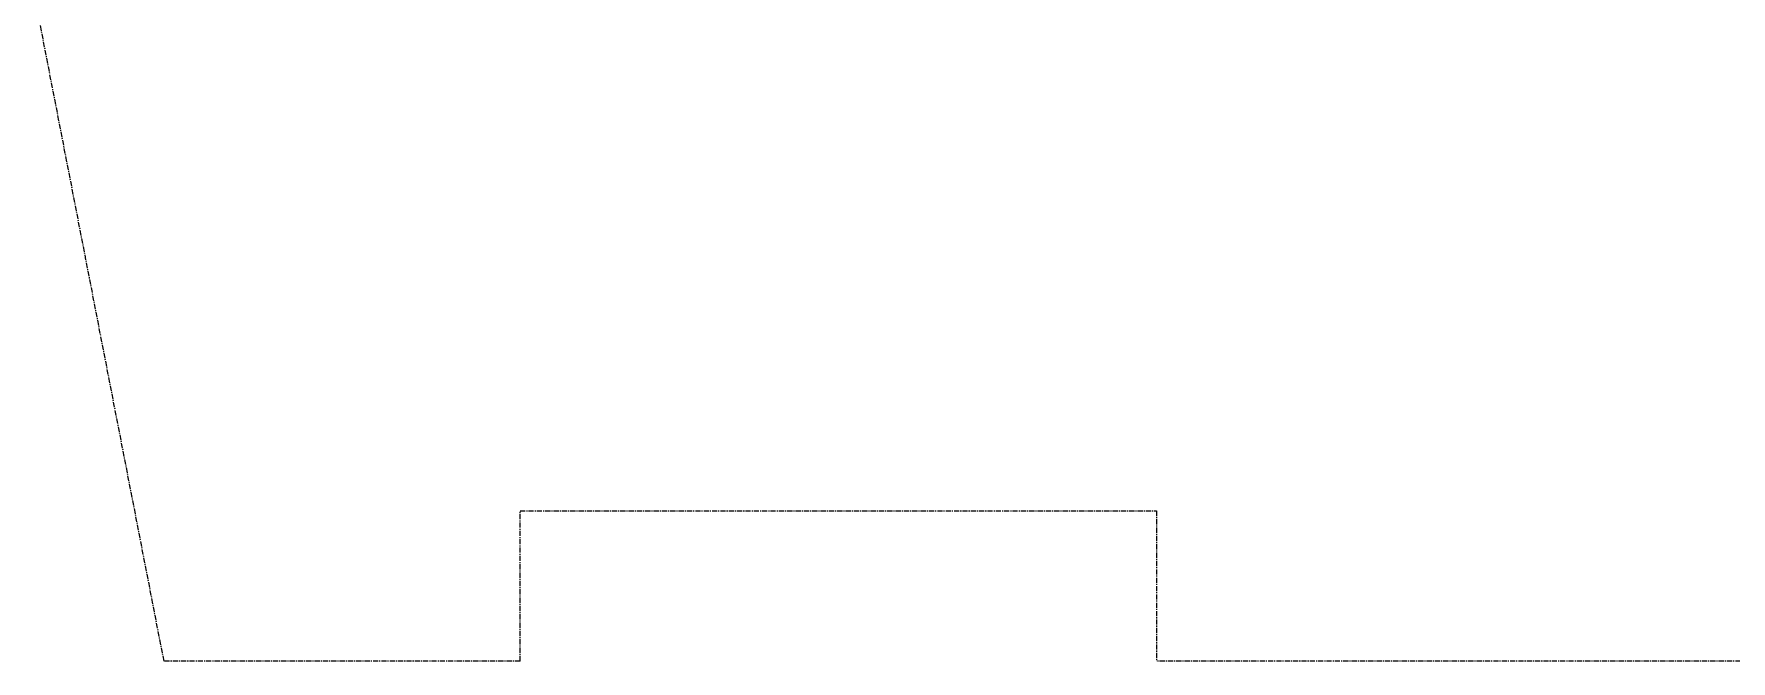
# Model space of a CAD drawing. Header units: millimetres. Extents: x -242071 to 82444, y -53139 to 112036.
# Drawn here: x -159141 to -148810, y -21576 to -17756 of the extents above; entities that cross this region are included whole.
import ezdxf

# ---------------------------------------------------------------- set-up
doc = ezdxf.new("R2010")
doc.units = ezdxf.units.MM
doc.linetypes.add('PCENTRE', pattern=[50.8, 31.75, -6.35, 6.35, -6.35])
doc.layers.add('Walls_brick_block_etc', color=3, linetype='Continuous')

msp = doc.modelspace()

# ---------------------------------------------------------------- linework, layer by layer
at = {"layer": 'Walls_brick_block_etc', "color": 8, "linetype": 'PCENTRE'}
for p, q in [((-158349, -21576), (-159140.8, -17502)), ((-156181.4, -20661.6), (-152307.9, -20661.6)), ((-156181.4, -21576), (-156181.4, -20661.6)), ((-152307.9, -20661.6), (-152307.9, -21576)), ((-156181.4, -21576), (-158349, -21576)), ((-146262.7, -21576), (-152307.9, -21576))]:
    msp.add_line(p, q, dxfattribs=at)

doc.saveas('drawing.dxf')
